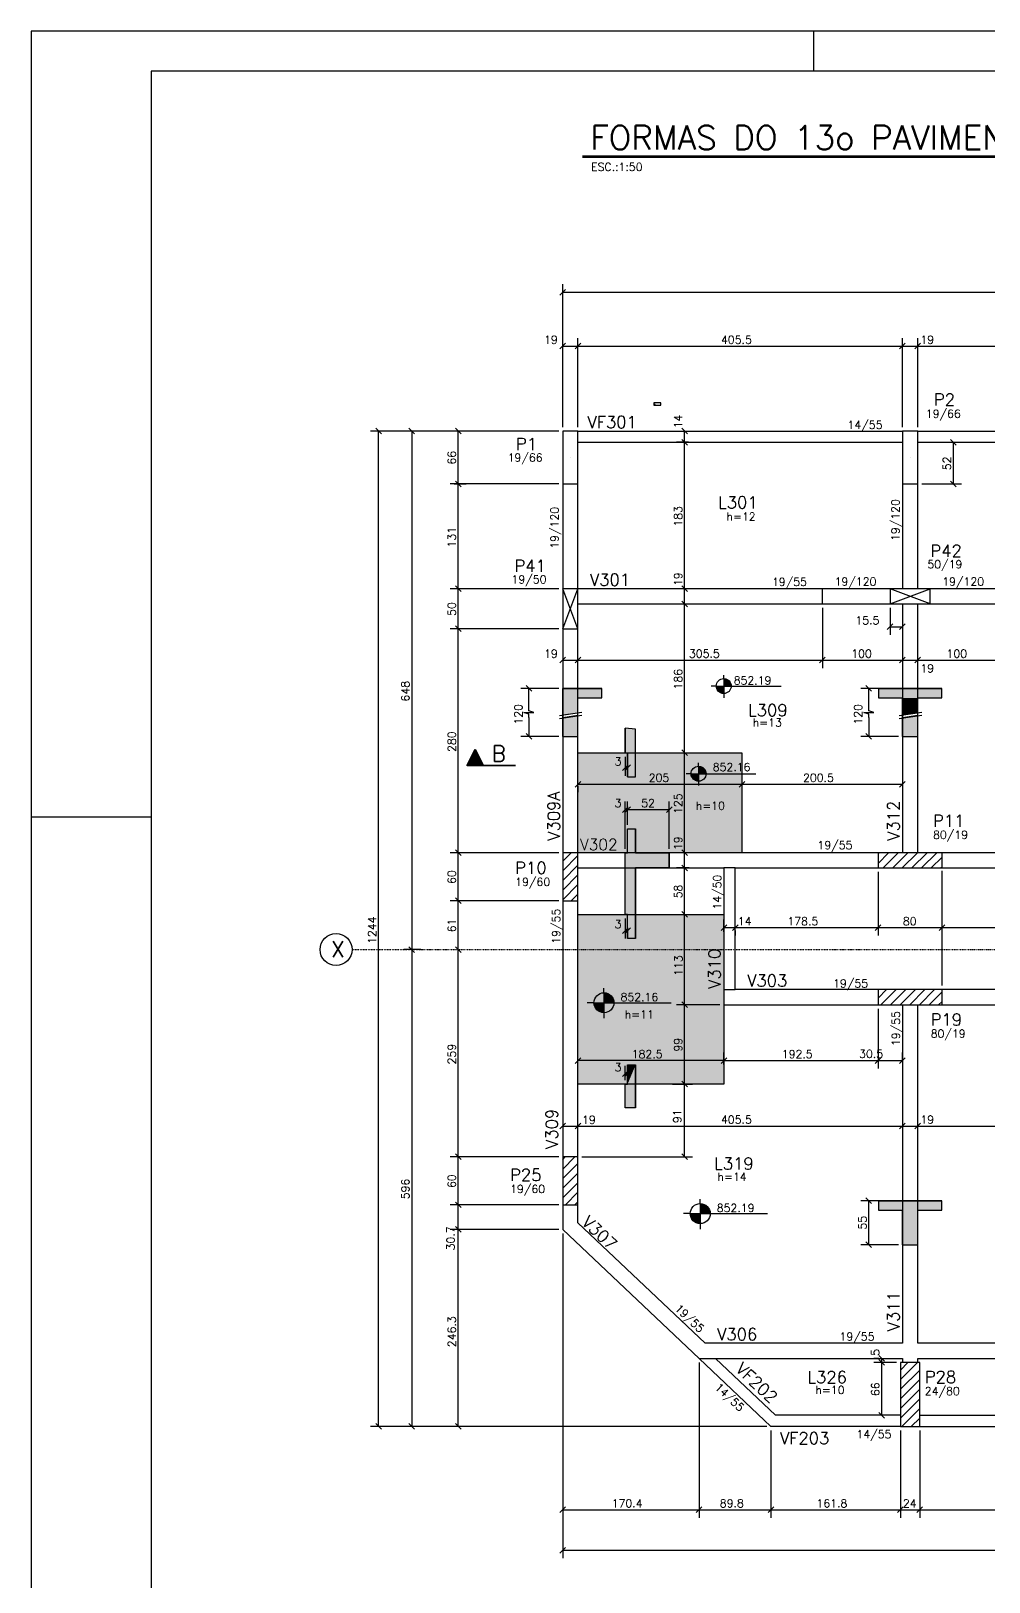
# Model space of a CAD drawing. Extents: x 515 to 6699, y 737 to 3707.
# Drawn here: x 515 to 1711, y 1769 to 3707 of the extents above; entities that cross this region are included whole.
import ezdxf

# ---------------------------------------------------------------- set-up
doc = ezdxf.new("R2010")
doc.units = 0
doc.header["$MEASUREMENT"] = 0
doc.linetypes.add('ESTILO_TQS_0004', pattern=[2, 0.5, -0.4, 0.1, -0.4, 0.1, -0.5])
for name, color, linetype in [('1', 1, 'CONTINUOUS'), ('2', 2, 'CONTINUOUS'), ('3', 3, 'CONTINUOUS'), ('4', 4, 'CONTINUOUS'), ('6', 6, 'CONTINUOUS'), ('7', 7, 'CONTINUOUS'), ('8', 8, 'CONTINUOUS'), ('9', 9, 'CONTINUOUS')]:
    doc.layers.add(name, color=color, linetype=linetype)
doc.styles.get("Standard").update_dxf_attribs({"font": 'ROMANS.SHX'})

msp = doc.modelspace()

# ---------------------------------------------------------------- linework, layer by layer
at = {"layer": '1', "linetype": 'Continuous'}
for p, q in [((1178.8825, 2960.038), (1197.8825, 3010.038)), ((1197.8825, 2960.038), (1178.8825, 3010.038)), ((1587.8825, 2991.038), (1637.8825, 3010.038)), ((1637.8825, 2991.038), (1587.8825, 3010.038)), ((1174.967925, 2851.730224), (1202.933176, 2855.83434)), ((1174.967925, 2848.006061), (1202.933176, 2852.110176)), ((1599.467925, 2851.730224), (1627.433176, 2855.83434)), ((1599.467925, 2848.006061), (1627.433176, 2852.110176)), ((1059.262597, 2788.936563), (1069.633394, 2809.678163)), ((1059.403645, 2789.023467), (1069.633394, 2809.483065)), ((1060.858094, 2792.127563), (1078.408693, 2792.127563)), ((1061.655842, 2793.723066), (1077.610945, 2793.723066)), ((1062.453645, 2795.318563), (1076.813196, 2795.318563)), ((1063.251393, 2796.914114), (1076.015448, 2796.914114)), ((1064.049142, 2798.509611), (1075.217699, 2798.509611)), ((1064.846896, 2800.105114), (1074.419939, 2800.105114)), ((1065.644645, 2801.700612), (1073.62219, 2801.700612)), ((1066.442393, 2803.296115), (1072.824441, 2803.296115)), ((1067.240142, 2804.891612), (1072.026693, 2804.891612)), ((1068.037896, 2806.487163), (1071.228944, 2806.487163)), ((1068.835645, 2808.082666), (1070.594596, 2808.082666)), ((1069.633394, 2809.678163), (1079.960739, 2789.023467)), ((1069.633394, 2809.483011), (1079.86319, 2789.023514)), ((1120.060348, 2788.936563), (1059.262597, 2788.936563)), ((1059.403645, 2789.023514), (1120.060348, 2789.023514)), ((1060.060345, 2790.532066), (1079.20649, 2790.532066)), ((664.621047, 2724.315282), (514.61858, 2724.315282))]:
    msp.add_line(p, q, dxfattribs=at)
for points in [[(514.61858, 736.941975), (6698.852905, 736.941975), (6698.852905, 3706.941975), (514.61858, 3706.941975), (514.61858, 736.941975)], [(1292.653678, 3239.240457), (1301.598354, 3239.240457), (1301.598354, 3242.104215), (1292.653678, 3242.104215), (1292.653678, 3239.240457)]]:
    msp.add_lwpolyline(points, dxfattribs=at)
at = {"layer": '2', "linetype": 'Continuous'}
for p, q in [((1175.346966, 3376.858025), (1182.418034, 3383.929093)), ((1175.346966, 3309.597604), (1182.418034, 3316.668672)), ((1194.346966, 3309.597604), (1201.418034, 3316.668672)), ((1194.346966, 3309.597604), (1201.418034, 3316.668672)), ((1599.846966, 3309.597604), (1606.918034, 3316.668672)), ((1599.846966, 3309.597604), (1606.918034, 3316.668672)), ((1618.846966, 3309.597604), (1625.918034, 3316.668672)), ((1618.846966, 3309.597604), (1625.918034, 3316.668672)), ((952.312395, 3203.502466), (945.241328, 3210.573534)), ((986.779232, 3210.573534), (993.8503, 3203.502466)), ((1051.842067, 3203.502466), (1044.770999, 3210.573534)), ((1334.634802, 3203.502466), (1327.563734, 3210.573534)), ((1334.634802, 3189.502466), (1327.563734, 3196.573534)), ((1334.634802, 3189.502466), (1327.563734, 3196.573534)), ((1334.634802, 3189.502466), (1327.563734, 3196.573534)), ((1670.521074, 3189.502466), (1663.450006, 3196.573534)), ((1188.3825, 3174.038), (1188.3825, 3174.038)), ((1612.8825, 3174.038), (1612.8825, 3174.038)), ((1051.842067, 3137.502466), (1044.770999, 3144.573534)), ((1051.842067, 3137.502466), (1044.770999, 3144.573534)), ((1051.842067, 3137.502466), (1044.770999, 3144.573534)), ((1670.521074, 3137.502466), (1663.450006, 3144.573534)), ((1670.521074, 3137.502466), (1663.450006, 3144.573534)), ((1051.842067, 3006.502466), (1044.770999, 3013.573534)), ((1051.842067, 3006.502466), (1044.770999, 3013.573534)), ((1334.634802, 3006.502466), (1327.563734, 3013.573534)), ((1334.634802, 3006.502466), (1327.563734, 3013.573534)), ((1334.634802, 2987.502466), (1327.563734, 2994.573534)), ((1334.634802, 2987.502466), (1327.563734, 2994.573534)), ((1334.634802, 2987.502466), (1327.563734, 2994.573534)), ((1584.346966, 2958.89854), (1591.418034, 2965.969608)), ((1599.846966, 2958.89854), (1606.918034, 2965.969608)), ((1051.842067, 2956.502466), (1044.770999, 2963.573534)), ((1051.842067, 2956.502466), (1044.770999, 2963.573534)), ((1175.346966, 2917.292242), (1182.418034, 2924.36331)), ((1194.346966, 2917.292242), (1201.418034, 2924.36331)), ((1194.346966, 2917.292242), (1201.418034, 2924.36331)), ((1499.846966, 2917.292242), (1506.918034, 2924.36331)), ((1499.846966, 2917.292242), (1506.918034, 2924.36331)), ((1599.846966, 2917.292242), (1606.918034, 2924.36331)), ((1599.846966, 2917.292242), (1606.918034, 2924.36331)), ((1618.846966, 2917.292242), (1625.918034, 2924.36331)), ((1618.846966, 2917.292242), (1625.918034, 2924.36331)), ((1140.240486, 2881.93779), (1133.169419, 2889.008857)), ((1564.740486, 2881.93779), (1557.669419, 2889.008857)), ((1140.240486, 2821.93779), (1133.169419, 2829.008857)), ((1564.740486, 2821.93779), (1557.669419, 2829.008857)), ((1334.634802, 2801.502466), (1327.563734, 2808.573534)), ((1334.634802, 2801.502466), (1327.563734, 2808.573534)), ((1253.509577, 2782.628406), (1260.580645, 2789.699474)), ((1256.509577, 2782.628406), (1263.580645, 2789.699474)), ((1194.346966, 2762.201029), (1201.418034, 2769.272096)), ((1399.346966, 2762.201029), (1406.418034, 2769.272096)), ((1399.346966, 2762.201029), (1406.418034, 2769.272096)), ((1599.846966, 2762.201029), (1606.918034, 2769.272096)), ((1253.509577, 2730.525856), (1260.580645, 2737.596924)), ((1256.509577, 2730.525856), (1263.580645, 2737.596924)), ((1256.509577, 2730.525856), (1263.580645, 2737.596924)), ((1308.509577, 2730.525856), (1315.580645, 2737.596924)), ((1051.842067, 2676.502466), (1044.770999, 2683.573534)), ((1051.842067, 2676.502466), (1044.770999, 2683.573534)), ((1051.842067, 2676.502466), (1044.770999, 2683.573534)), ((1334.634802, 2676.502466), (1327.563734, 2683.573534)), ((1334.634802, 2676.502466), (1327.563734, 2683.573534)), ((1334.634802, 2676.502466), (1327.563734, 2683.573534)), ((1334.634802, 2676.502466), (1327.563734, 2683.573534)), ((1334.634802, 2657.502466), (1327.563734, 2664.573534)), ((1334.634802, 2657.502466), (1327.563734, 2664.573534)), ((1334.634802, 2657.502466), (1327.563734, 2664.573534)), ((1612.8825, 2670.538), (1612.8825, 2670.538)), ((1188.3825, 2650.038), (1188.3825, 2650.038)), ((1051.842067, 2616.502466), (1044.770999, 2623.573534)), ((1051.842067, 2616.502466), (1044.770999, 2623.573534)), ((1334.634802, 2599.502466), (1327.563734, 2606.573534)), ((1334.634802, 2599.502466), (1327.563734, 2606.573534)), ((1253.509577, 2579.247118), (1260.580645, 2586.318186)), ((1256.509577, 2579.247118), (1263.580645, 2586.318186)), ((1376.846966, 2582.915112), (1383.918034, 2589.986179)), ((1376.846966, 2582.915112), (1383.918034, 2589.986179)), ((1390.846966, 2582.915112), (1397.918034, 2589.986179)), ((1390.846966, 2582.915112), (1397.918034, 2589.986179)), ((1569.346966, 2582.915112), (1576.418034, 2589.986179)), ((1569.346966, 2582.915112), (1576.418034, 2589.986179)), ((1649.346966, 2582.915112), (1656.418034, 2589.986179)), ((1649.346966, 2582.915112), (1656.418034, 2589.986179)), ((986.779232, 2562.573534), (993.8503, 2555.502466)), ((986.779232, 2562.573534), (993.8503, 2555.502466)), ((1051.842067, 2555.502466), (1044.770999, 2562.573534)), ((1051.842067, 2555.502466), (1044.770999, 2562.573534)), ((1334.634802, 2486.502466), (1327.563734, 2493.573534)), ((1334.634802, 2486.502466), (1327.563734, 2493.573534)), ((1612.8825, 2499.538), (1612.8825, 2499.538)), ((1201.418034, 2423.898123), (1194.346966, 2416.827055)), ((1376.846966, 2416.827055), (1383.918034, 2423.898123)), ((1383.918034, 2423.898123), (1376.846966, 2416.827055)), ((1569.346966, 2416.827055), (1576.418034, 2423.898123)), ((1569.346966, 2416.827055), (1576.418034, 2423.898123)), ((1599.846966, 2416.827055), (1606.918034, 2423.898123)), ((1253.509577, 2400.413685), (1260.580645, 2407.484753)), ((1256.509577, 2400.413685), (1263.580645, 2407.484753)), ((1334.634802, 2387.502466), (1327.563734, 2394.573534)), ((1334.634802, 2387.502466), (1327.563734, 2394.573534)), ((1175.346966, 2334.95905), (1182.418034, 2342.030118)), ((1194.346966, 2334.95905), (1201.418034, 2342.030118)), ((1194.346966, 2334.95905), (1201.418034, 2342.030118)), ((1599.846966, 2334.95905), (1606.918034, 2342.030118)), ((1599.846966, 2334.95905), (1606.918034, 2342.030118)), ((1618.846966, 2334.95905), (1625.918034, 2342.030118)), ((1618.846966, 2334.95905), (1625.918034, 2342.030118)), ((1618.846966, 2334.95905), (1625.918034, 2342.030118)), ((1051.842067, 2296.502466), (1044.770999, 2303.573534)), ((1051.842067, 2296.502466), (1044.770999, 2303.573534)), ((1334.634802, 2296.502466), (1327.563734, 2303.573534)), ((1188.3825, 2270.038), (1188.3825, 2270.038)), ((1564.740486, 2241.655791), (1557.669419, 2248.726858)), ((1051.842067, 2236.502466), (1044.770999, 2243.573534)), ((1051.842067, 2236.502466), (1044.770999, 2243.573534)), ((1051.842067, 2205.793615), (1044.770999, 2212.864682)), ((1051.842067, 2205.793615), (1044.770999, 2212.864682)), ((1564.740486, 2186.655791), (1557.669419, 2193.726858)), ((1580.98592, 2044.502466), (1573.914852, 2051.573534)), ((1580.98592, 2039.502466), (1573.914852, 2046.573534)), ((1580.98592, 2039.502466), (1573.914852, 2046.573534)), ((1612.8825, 2003.038), (1612.8825, 2003.038)), ((1580.98592, 1973.502466), (1573.914852, 1980.573534)), ((952.312395, 1959.502466), (945.241328, 1966.573534)), ((986.779232, 1966.573534), (993.8503, 1959.502466)), ((1051.842067, 1959.502466), (1044.770999, 1966.573534)), ((1175.346966, 1855.451085), (1182.418034, 1862.522152)), ((1345.74326, 1855.451085), (1352.814328, 1862.522152)), ((1345.74326, 1855.451085), (1352.814328, 1862.522152)), ((1435.544159, 1855.451085), (1442.615226, 1862.522152)), ((1435.544159, 1855.451085), (1442.615226, 1862.522152)), ((1597.346966, 1855.451085), (1604.418034, 1862.522152)), ((1597.346966, 1855.451085), (1604.418034, 1862.522152)), ((1621.346966, 1855.451085), (1628.418034, 1862.522152)), ((1621.346966, 1855.451085), (1628.418034, 1862.522152)), ((1175.346966, 1804.887697), (1182.418034, 1811.958765))]:
    msp.add_line(p, q, dxfattribs=at)
at = {"layer": '3', "linetype": 'Continuous'}
for p, q in [((1492.145506, 3706.941975), (1492.145506, 3656.942475)), ((1197.8825, 3207.038), (1603.3825, 3207.038)), ((1622.3825, 3207.038), (2040.3825, 3207.038)), ((1197.8825, 3193.038), (1603.3825, 3193.038)), ((1622.3825, 3193.038), (2040.3825, 3193.038)), ((1503.3825, 2991.038), (1503.3825, 3010.038)), ((1370.688365, 2888.35383), (1364.368337, 2888.35383)), ((1370.688365, 2888.35383), (1389.438365, 2888.35383)), ((1380.06333, 2888.35383), (1451.700979, 2888.35383)), ((1380.063365, 2897.72883), (1380.063365, 2901.857388)), ((1380.063365, 2897.72883), (1380.063365, 2878.97883)), ((1380.063365, 2897.273319), (1382.950209, 2897.273319)), ((1380.063365, 2896.678683), (1384.374713, 2896.678683)), ((1380.063365, 2896.084046), (1385.367559, 2896.084046)), ((1380.063365, 2895.4894), (1386.144005, 2895.4894)), ((1380.063365, 2894.894808), (1386.77951, 2894.894808)), ((1380.063365, 2894.300171), (1387.311266, 2894.300171)), ((1380.063365, 2893.705525), (1387.760769, 2893.705525)), ((1380.063365, 2893.110889), (1388.141786, 2893.110889)), ((1380.063365, 2892.516252), (1388.463651, 2892.516252)), ((1380.063365, 2891.921615), (1388.732945, 2891.921615)), ((1380.063365, 2891.326978), (1388.954423, 2891.326978)), ((1380.063365, 2890.732377), (1389.131628, 2890.732377)), ((1380.063365, 2890.13774), (1389.267062, 2890.13774)), ((1380.063365, 2889.543104), (1389.36262, 2889.543104)), ((1380.063365, 2888.948467), (1389.438365, 2888.948467)), ((1380.06333, 2887.759229), (1370.68833, 2887.759229)), ((1380.06333, 2887.164592), (1370.764075, 2887.164592)), ((1380.06333, 2886.569955), (1370.859598, 2886.569955)), ((1380.06333, 2885.975319), (1370.995067, 2885.975319)), ((1380.06333, 2885.380718), (1371.172272, 2885.380718)), ((1380.06333, 2884.786045), (1371.393751, 2884.786045)), ((1380.06333, 2884.191444), (1371.663044, 2884.191444)), ((1380.06333, 2883.596807), (1371.98491, 2883.596807)), ((1380.06333, 2883.00217), (1372.365926, 2883.00217)), ((1380.06333, 2882.407534), (1372.815465, 2882.407534)), ((1380.06333, 2881.812933), (1373.347186, 2881.812933)), ((1380.06333, 2881.218251), (1373.98269, 2881.218251)), ((1380.06333, 2880.62365), (1374.759136, 2880.62365)), ((1380.06333, 2880.029013), (1375.751983, 2880.029013)), ((1380.06333, 2879.434376), (1377.176522, 2879.434376)), ((1380.063365, 2878.97883), (1380.063365, 2873.827431)), ((1348.637932, 2788.13593), (1348.637932, 2792.264488)), ((1339.262932, 2778.76093), (1332.942903, 2778.76093)), ((1348.637896, 2778.166329), (1339.262896, 2778.166329)), ((1339.262932, 2778.76093), (1358.012932, 2778.76093)), ((1348.637896, 2777.571692), (1339.338641, 2777.571692)), ((1348.637896, 2776.977055), (1339.434164, 2776.977055)), ((1348.637896, 2776.382419), (1339.569633, 2776.382419)), ((1348.637896, 2775.787817), (1339.746838, 2775.787817)), ((1348.637896, 2775.193145), (1339.968317, 2775.193145)), ((1348.637896, 2774.598544), (1340.237611, 2774.598544)), ((1348.637896, 2774.003907), (1340.559476, 2774.003907)), ((1348.637896, 2773.40927), (1340.940492, 2773.40927)), ((1348.637896, 2772.814634), (1341.390031, 2772.814634)), ((1348.637896, 2772.220032), (1341.921752, 2772.220032)), ((1348.637896, 2778.76093), (1420.275545, 2778.76093)), ((1348.637932, 2788.13593), (1348.637932, 2769.38593)), ((1348.637932, 2787.680419), (1351.524775, 2787.680419)), ((1348.637932, 2787.085783), (1352.949279, 2787.085783)), ((1348.637932, 2786.491146), (1353.942125, 2786.491146)), ((1348.637932, 2785.8965), (1354.718571, 2785.8965)), ((1348.637932, 2785.301908), (1355.354076, 2785.301908)), ((1348.637932, 2784.707271), (1355.885832, 2784.707271)), ((1348.637932, 2784.112625), (1356.335335, 2784.112625)), ((1348.637932, 2783.517989), (1356.716352, 2783.517989)), ((1348.637932, 2782.923352), (1357.038217, 2782.923352)), ((1348.637932, 2782.328715), (1357.307511, 2782.328715)), ((1348.637932, 2781.734078), (1357.528989, 2781.734078)), ((1348.637932, 2781.139477), (1357.706194, 2781.139477)), ((1348.637932, 2780.54484), (1357.841628, 2780.54484)), ((1348.637932, 2779.950204), (1357.937186, 2779.950204)), ((1348.637932, 2779.355567), (1358.012932, 2779.355567)), ((1348.637896, 2771.625351), (1342.557256, 2771.625351)), ((1348.637896, 2771.03075), (1343.333702, 2771.03075)), ((1348.637896, 2770.436113), (1344.326549, 2770.436113)), ((1348.637896, 2769.841476), (1345.751088, 2769.841476)), ((1348.637932, 2769.38593), (1348.637932, 2764.234531)), ((1178.8825, 2669.463595), (1189.456905, 2680.038)), ((1178.8825, 2657.442779), (1197.8825, 2676.442779)), ((1572.8825, 2666.77669), (1586.14381, 2680.038)), ((1572.8825, 2678.797506), (1574.122994, 2680.038)), ((1579.164625, 2661.038), (1598.164625, 2680.038)), ((1591.18544, 2661.038), (1610.18544, 2680.038)), ((1603.206255, 2661.038), (1622.206255, 2680.038)), ((1615.227071, 2661.038), (1634.227071, 2680.038)), ((1627.247886, 2661.038), (1646.247886, 2680.038)), ((1178.8825, 2645.421964), (1197.8825, 2664.421964)), ((1639.268701, 2661.038), (1652.8825, 2674.651799)), ((1651.289516, 2661.038), (1652.8825, 2662.630984)), ((1178.8825, 2633.401149), (1197.8825, 2652.401149)), ((1178.8825, 2621.380334), (1197.8825, 2640.380334)), ((1189.560982, 2620.038), (1197.8825, 2628.359518)), ((1230.478091, 2505.094006), (1230.478091, 2510.59875)), ((1230.478091, 2505.094006), (1230.478091, 2480.094006)), ((1230.478091, 2504.486659), (1234.327216, 2504.486659)), ((1230.478091, 2503.69381), (1236.226554, 2503.69381)), ((1230.478091, 2502.900961), (1237.550349, 2502.900961)), ((1230.478091, 2502.1081), (1238.58561, 2502.1081)), ((1230.478091, 2501.31531), (1239.43295, 2501.31531)), ((1230.478091, 2500.522461), (1240.141959, 2500.522461)), ((1572.8825, 2498.485277), (1583.435223, 2509.038)), ((1576.456039, 2490.038), (1595.456039, 2509.038)), ((1588.476854, 2490.038), (1607.476854, 2509.038)), ((1600.497669, 2490.038), (1619.497669, 2509.038)), ((1612.518485, 2490.038), (1631.518485, 2509.038)), ((1624.5393, 2490.038), (1643.5393, 2509.038)), ((1636.560115, 2490.038), (1652.8825, 2506.360385)), ((1217.978091, 2492.594006), (1209.551387, 2492.594006)), ((1230.478043, 2491.801205), (1217.978043, 2491.801205)), ((1217.978091, 2492.594006), (1242.978091, 2492.594006)), ((1230.478043, 2491.008356), (1218.079038, 2491.008356)), ((1230.478043, 2490.215507), (1218.206401, 2490.215507)), ((1230.478043, 2489.422658), (1218.387027, 2489.422658)), ((1230.478043, 2488.629856), (1218.623299, 2488.629856)), ((1230.478043, 2487.836959), (1218.918605, 2487.836959)), ((1230.478043, 2487.044158), (1219.277663, 2487.044158)), ((1230.478043, 2486.251309), (1219.706817, 2486.251309)), ((1230.478043, 2485.45846), (1220.214839, 2485.45846)), ((1230.478043, 2484.665611), (1220.814223, 2484.665611)), ((1230.478043, 2483.87281), (1221.523185, 2483.87281)), ((1230.478043, 2483.079901), (1222.370524, 2483.079901)), ((1230.478043, 2482.287099), (1223.405785, 2482.287099)), ((1230.478043, 2481.49425), (1224.729581, 2481.49425)), ((1230.478091, 2499.7296), (1240.741296, 2499.7296)), ((1230.478091, 2498.936751), (1241.249318, 2498.936751)), ((1230.478091, 2498.143902), (1241.678471, 2498.143902)), ((1230.478091, 2497.351053), (1242.03753, 2497.351053)), ((1230.478091, 2496.558204), (1242.332835, 2496.558204)), ((1230.478091, 2495.765402), (1242.569108, 2495.765402)), ((1230.478091, 2494.972553), (1242.749686, 2494.972553)), ((1230.478091, 2494.179704), (1242.877097, 2494.179704)), ((1230.478091, 2493.386855), (1242.978091, 2493.386855)), ((1242.978091, 2492.594006), (1314.40084, 2492.594006)), ((1648.58093, 2490.038), (1652.8825, 2494.33957)), ((1230.478043, 2480.701401), (1226.628966, 2480.701401)), ((1230.478091, 2480.094006), (1230.478091, 2473.225474)), ((1178.8825, 2284.797506), (1194.122994, 2300.038)), ((1178.8825, 2296.818321), (1182.102179, 2300.038)), ((1178.8825, 2272.77669), (1197.8825, 2291.77669)), ((1178.8825, 2260.755875), (1197.8825, 2279.755875)), ((1178.8825, 2248.73506), (1197.8825, 2267.73506)), ((1182.206255, 2240.038), (1197.8825, 2255.714245)), ((1194.227071, 2240.038), (1197.8825, 2243.693429)), ((1338.209793, 2229.05583), (1329.783089, 2229.05583)), ((1338.209793, 2229.05583), (1363.209793, 2229.05583)), ((1350.709793, 2241.55583), (1350.709793, 2247.060575)), ((1350.709793, 2241.55583), (1350.709793, 2216.55583)), ((1350.709793, 2240.948483), (1354.558918, 2240.948483)), ((1350.709793, 2240.155634), (1356.458256, 2240.155634)), ((1350.709793, 2239.362785), (1357.782051, 2239.362785)), ((1350.709793, 2238.569924), (1358.817313, 2238.569924)), ((1350.709793, 2237.777134), (1359.664652, 2237.777134)), ((1350.709793, 2236.984285), (1360.373661, 2236.984285)), ((1350.709793, 2236.191424), (1360.972998, 2236.191424)), ((1350.709793, 2235.398575), (1361.48102, 2235.398575)), ((1350.709793, 2234.605726), (1361.910174, 2234.605726)), ((1350.709793, 2233.812877), (1362.269232, 2233.812877)), ((1350.709793, 2233.020028), (1362.564537, 2233.020028)), ((1350.709793, 2232.227227), (1362.80081, 2232.227227)), ((1350.709793, 2231.434378), (1362.981388, 2231.434378)), ((1350.709793, 2230.641529), (1363.108799, 2230.641529)), ((1350.709793, 2229.84868), (1363.209793, 2229.84868)), ((1363.209793, 2229.05583), (1434.632542, 2229.05583)), ((1350.709746, 2228.263029), (1338.209746, 2228.263029)), ((1350.709746, 2227.47018), (1338.31074, 2227.47018)), ((1350.709746, 2226.677331), (1338.438103, 2226.677331)), ((1350.709746, 2225.884482), (1338.618729, 2225.884482)), ((1350.709746, 2225.091681), (1338.855002, 2225.091681)), ((1350.709746, 2224.298784), (1339.150307, 2224.298784)), ((1350.709746, 2223.505982), (1339.509365, 2223.505982)), ((1350.709746, 2222.713133), (1339.938519, 2222.713133)), ((1350.709746, 2221.920284), (1340.446541, 2221.920284)), ((1350.709746, 2221.127435), (1341.045925, 2221.127435)), ((1350.709746, 2220.334634), (1341.754887, 2220.334634)), ((1350.709746, 2219.541725), (1342.602227, 2219.541725)), ((1350.709746, 2218.748924), (1343.637488, 2218.748924)), ((1350.709746, 2217.956075), (1344.961283, 2217.956075)), ((1350.709746, 2217.163226), (1346.860668, 2217.163226)), ((1350.709793, 2216.55583), (1350.709793, 2209.687298)), ((1349.278794, 2048.038), (1439.079693, 1963.038)), ((1369.644596, 2048.038), (1444.654758, 1977.038)), ((1600.8825, 2021.611035), (1622.309465, 2043.038)), ((1600.8825, 2033.63185), (1610.28865, 2043.038)), ((1600.8825, 2009.59022), (1624.8825, 2033.59022)), ((1600.8825, 1997.569404), (1624.8825, 2021.569404)), ((1600.8825, 1985.548589), (1624.8825, 2009.548589)), ((1600.8825, 1973.527774), (1624.8825, 1997.527774)), ((1600.8825, 1977.038), (1444.654758, 1977.038)), ((1602.413542, 1963.038), (1624.8825, 1985.506958)), ((1624.8825, 1977.038), (2037.8825, 1977.038)), ((1600.8825, 1963.038), (1439.079693, 1963.038)), ((1614.434357, 1963.038), (1624.8825, 1973.486143)), ((1624.8825, 1963.038), (2037.8825, 1963.038))]:
    msp.add_line(p, q, dxfattribs=at)
for points in [[(1178.8825, 3141.038), (1178.8825, 3000.538)], [(1197.8825, 3010.038), (1197.8825, 3141.038)], [(1603.3825, 3141.038), (1603.3825, 3010.038)], [(1622.3825, 3010.038), (1622.3825, 3141.038)], [(1603.3825, 3010.038), (1197.8825, 3010.038)], [(2040.3825, 3010.038), (1622.3825, 3010.038)], [(1178.8825, 3000.538), (1178.8825, 2680.038)], [(1197.8825, 2991.038), (1603.3825, 2991.038)], [(1197.8825, 2680.038), (1197.8825, 2991.038)], [(1603.3825, 2991.038), (1603.3825, 2680.038)], [(1622.3825, 2991.038), (2040.3825, 2991.038)], [(1622.3825, 2680.038), (1622.3825, 2991.038)], [(1387.3825, 2680.038), (1197.8825, 2680.038)], [(1572.8825, 2680.038), (1387.3825, 2680.038)], [(2040.3825, 2680.038), (1652.8825, 2680.038)], [(1197.8825, 2661.038), (1380.3825, 2661.038)], [(1380.3825, 2661.038), (1380.3825, 2490.038)], [(1394.3825, 2661.038), (1380.3825, 2661.038)], [(1394.3825, 2661.038), (1572.8825, 2661.038)], [(1394.3825, 2509.038), (1394.3825, 2661.038)], [(1652.8825, 2661.038), (2040.3825, 2661.038)], [(1178.8825, 2620.038), (1178.8825, 2300.038)], [(1197.8825, 2300.038), (1197.8825, 2620.038)], [(1380.3825, 2509.038), (1394.3825, 2509.038)], [(1572.8825, 2509.038), (1394.3825, 2509.038)], [(2040.3825, 2509.038), (1652.8825, 2509.038)], [(1380.3825, 2490.038), (1572.8825, 2490.038)], [(1603.3825, 2490.038), (1603.3825, 2067.038)], [(1622.3825, 2067.038), (1622.3825, 2490.038)], [(1652.8825, 2490.038), (2040.3825, 2490.038)], [(1178.8825, 2240.038), (1178.8825, 2209.329149)], [(1197.8825, 2217.506423), (1197.8825, 2240.038)], [(1356.845108, 2067.038), (1197.8825, 2217.506423)], [(1178.8825, 2209.329149), (1349.278794, 2048.038)], [(1603.3825, 2067.038), (1356.845108, 2067.038)], [(2040.3825, 2067.038), (1622.3825, 2067.038)], [(1349.278794, 2048.038), (1603.3825, 2048.038)], [(1603.3825, 2048.038), (1603.3825, 2043.038)], [(1622.3825, 2048.038), (2040.3825, 2048.038)], [(1622.3825, 2043.038), (1622.3825, 2048.038)]]:
    msp.add_lwpolyline(points, dxfattribs=at)
at = {"layer": '3', "linetype": 'ESTILO_TQS_0004'}
for points in [[(1197.8825, 2805.038), (1402.8825, 2805.038), (1402.8825, 2680.038), (1197.8825, 2680.038), (1197.8825, 2805.038)], [(1197.8825, 2603.038), (1380.3825, 2603.038), (1380.3825, 2391.038), (1197.8825, 2391.038), (1197.8825, 2603.038)]]:
    msp.add_lwpolyline(points, dxfattribs=at)
at = {"layer": '3', "linetype": 'Continuous'}
for centre, radius in [((1380.063365, 2888.35383), 9.375), ((1348.637932, 2778.76093), 9.375), ((895.68257, 2559.038), 20), ((1230.478091, 2492.594006), 12.5), ((1350.709793, 2229.05583), 12.5)]:
    msp.add_circle(centre, radius, dxfattribs=at)
at = {"layer": '6', "linetype": 'Continuous'}
for p, q in [((1203.758924, 3551.169598), (1918.238167, 3551.169598)), ((1203.758924, 3549.371558), (1918.238167, 3549.371558)), ((1178.8825, 2885.473324), (1178.8825, 2885.473324)), ((1178.8825, 2885.473324), (1197.8825, 2885.473324)), ((1178.8825, 2873.473324), (1178.8825, 2885.473324)), ((1178.8825, 2825.473324), (1178.8825, 2873.473324)), ((1178.8825, 2873.473324), (1178.8825, 2873.473324)), ((1197.8825, 2885.473324), (1227.8825, 2885.473324)), ((1197.8825, 2825.473324), (1197.8825, 2873.473324)), ((1197.8825, 2873.473324), (1227.8825, 2873.473324)), ((1573.3825, 2885.473324), (1603.3825, 2885.473324)), ((1573.3825, 2873.473324), (1603.3825, 2873.473324)), ((1603.3825, 2885.473324), (1622.3825, 2885.473324)), ((1603.3825, 2825.473324), (1603.3825, 2873.473324)), ((1622.3825, 2885.473324), (1652.3825, 2885.473324)), ((1622.3825, 2825.473324), (1622.3825, 2873.473324)), ((1622.3825, 2873.473324), (1652.3825, 2873.473324)), ((1257.045111, 2805.038), (1257.045111, 2835.931727)), ((1270.045111, 2775.038), (1270.045111, 2834.629581)), ((1178.8825, 2825.473324), (1197.8825, 2825.473324)), ((1603.3825, 2825.473324), (1622.3825, 2825.473324)), ((1257.045111, 2805.038), (1260.045111, 2805.038)), ((1260.045111, 2775.038), (1260.045111, 2805.038)), ((1260.045111, 2680.038), (1260.045111, 2710.038)), ((1270.045111, 2680.038), (1270.045111, 2710.038)), ((1257.045111, 2661.038), (1257.045111, 2680.038)), ((1257.045111, 2680.038), (1260.045111, 2680.038)), ((1270.045111, 2680.038), (1312.045111, 2680.038)), ((1312.045111, 2661.038), (1312.045111, 2680.038)), ((1257.045111, 2603.038), (1257.045111, 2661.038)), ((1270.045111, 2573.038), (1270.045111, 2661.038)), ((1270.045111, 2661.038), (1312.045111, 2661.038)), ((1257.045111, 2603.038), (1260.045111, 2603.038)), ((1260.045111, 2573.038), (1260.045111, 2603.038)), ((1260.045111, 2391.038), (1260.045111, 2415.045519)), ((1270.045111, 2361.446419), (1270.045111, 2415.045519)), ((1257.045111, 2361.446419), (1257.045111, 2391.038)), ((1257.045111, 2391.038), (1260.045111, 2391.038)), ((1573.3825, 2245.191324), (1603.3825, 2245.191324)), ((1573.3825, 2233.191324), (1603.3825, 2233.191324)), ((1603.3825, 2245.191324), (1622.3825, 2245.191324)), ((1603.3825, 2190.191324), (1603.3825, 2233.191324)), ((1622.3825, 2245.191324), (1652.3825, 2245.191324)), ((1622.3825, 2190.191324), (1622.3825, 2233.191324)), ((1622.3825, 2233.191324), (1652.3825, 2233.191324)), ((1603.3825, 2190.191324), (1622.3825, 2190.191324))]:
    msp.add_line(p, q, dxfattribs=at)
msp.add_lwpolyline([(664.621047, 786.94355), (6648.857311, 786.94355), (6648.857311, 3656.942475), (664.621047, 3656.942475), (664.621047, 786.94355)], dxfattribs=at)
at = {"layer": '7', "linetype": 'Continuous'}
for points in [[(1178.8825, 3141.038), (1197.8825, 3141.038), (1197.8825, 3207.038), (1178.8825, 3207.038), (1178.8825, 3141.038)], [(1603.3825, 3141.038), (1622.3825, 3141.038), (1622.3825, 3207.038), (1603.3825, 3207.038), (1603.3825, 3141.038)], [(1178.8825, 2960.038), (1197.8825, 2960.038), (1197.8825, 3010.038), (1178.8825, 3010.038), (1178.8825, 2960.038)], [(1587.8825, 2991.038), (1637.8825, 2991.038), (1637.8825, 3010.038), (1587.8825, 3010.038), (1587.8825, 2991.038)], [(1178.8825, 2620.038), (1197.8825, 2620.038), (1197.8825, 2680.038), (1178.8825, 2680.038), (1178.8825, 2620.038)], [(1572.8825, 2661.038), (1652.8825, 2661.038), (1652.8825, 2680.038), (1572.8825, 2680.038), (1572.8825, 2661.038)], [(1572.8825, 2490.038), (1652.8825, 2490.038), (1652.8825, 2509.038), (1572.8825, 2509.038), (1572.8825, 2490.038)], [(1178.8825, 2240.038), (1197.8825, 2240.038), (1197.8825, 2300.038), (1178.8825, 2300.038), (1178.8825, 2240.038)], [(1600.8825, 1963.038), (1624.8825, 1963.038), (1624.8825, 2043.038), (1600.8825, 2043.038), (1600.8825, 1963.038)]]:
    msp.add_lwpolyline(points, dxfattribs=at)
at = {"layer": '8', "linetype": 'Continuous'}
for points in [[(1178.8825, 2885.473324), (1178.8825, 2873.473324), (1178.8825, 2852.304718), (1197.8825, 2855.093114), (1197.8825, 2873.473324), (1227.8825, 2873.473324), (1227.8825, 2885.473324), (1178.8825, 2885.473324)], [(1573.3825, 2885.473324), (1573.3825, 2873.473324), (1603.3825, 2873.473324), (1603.3825, 2852.304718), (1622.3825, 2855.093114), (1622.3825, 2873.473324), (1652.3825, 2873.473324), (1652.3825, 2885.473324), (1573.3825, 2885.473324)], [(1178.8825, 2825.473324), (1197.8825, 2825.473324), (1197.8825, 2851.36895), (1178.8825, 2848.580555), (1178.8825, 2825.473324)], [(1603.3825, 2825.473324), (1622.3825, 2825.473324), (1622.3825, 2851.36895), (1603.3825, 2848.580555), (1603.3825, 2825.473324)], [(1257.045111, 2835.931727), (1257.045111, 2805.038), (1260.045111, 2805.038), (1260.045111, 2775.038), (1270.045111, 2775.038), (1270.045111, 2834.629581), (1257.045111, 2835.931727)], [(1270.045111, 2710.038), (1270.045111, 2680.038), (1312.045111, 2680.038), (1312.045111, 2661.038), (1270.045111, 2661.038), (1270.045111, 2573.038), (1260.045111, 2573.038), (1260.045111, 2603.038), (1257.045111, 2603.038), (1257.045111, 2680.038), (1260.045111, 2680.038), (1260.045111, 2710.038), (1270.045111, 2710.038)], [(1270.045111, 2415.045519), (1270.045111, 2361.446419), (1257.045111, 2361.446419), (1257.045111, 2391.038), (1260.045111, 2391.038), (1260.045111, 2413.949219), (1260.045111, 2415.045519), (1270.045111, 2415.045519)], [(1573.3825, 2245.191324), (1573.3825, 2233.191324), (1603.3825, 2233.191324), (1603.3825, 2190.191324), (1622.3825, 2190.191324), (1622.3825, 2233.191324), (1652.3825, 2233.191324), (1652.3825, 2245.191324), (1573.3825, 2245.191324)]]:
    msp.add_lwpolyline(points, dxfattribs=at)
for points in [[(1178.8825, 2885.473324), (1178.8825, 2852.304718), (1178.8825, 2873.473324)], [(1178.8825, 2852.304718), (1197.8825, 2855.093114), (1178.8825, 2885.473324)], [(1197.8825, 2855.093114), (1197.8825, 2873.473324), (1178.8825, 2885.473324)], [(1197.8825, 2873.473324), (1227.8825, 2873.473324), (1178.8825, 2885.473324)], [(1227.8825, 2873.473324), (1227.8825, 2885.473324), (1178.8825, 2885.473324)], [(1178.8825, 2885.473324), (1178.8825, 2885.473324), (1227.8825, 2885.473324)], [(1573.3825, 2885.473324), (1573.3825, 2873.473324), (1603.3825, 2873.473324)], [(1573.3825, 2885.473324), (1603.3825, 2873.473324), (1652.3825, 2885.473324)], [(1603.3825, 2873.473324), (1622.3825, 2873.473324), (1652.3825, 2885.473324)], [(1603.3825, 2852.304718), (1622.3825, 2855.093114), (1603.3825, 2873.473324)], [(1622.3825, 2855.093114), (1622.3825, 2873.473324), (1603.3825, 2873.473324)], [(1622.3825, 2873.473324), (1652.3825, 2873.473324), (1652.3825, 2885.473324)], [(1197.8825, 2825.473324), (1197.8825, 2851.36895), (1178.8825, 2825.473324)], [(1197.8825, 2851.36895), (1178.8825, 2848.580555), (1178.8825, 2825.473324)], [(1622.3825, 2825.473324), (1622.3825, 2851.36895), (1603.3825, 2825.473324)], [(1622.3825, 2851.36895), (1603.3825, 2848.580555), (1603.3825, 2825.473324)], [(1178.8825, 2825.473324), (1178.8825, 2825.473324), (1178.8825, 2848.580555)], [(1260.045111, 2805.038), (1270.045111, 2834.629581), (1257.045111, 2835.931727)], [(1260.045111, 2805.038), (1257.045111, 2835.931727), (1257.045111, 2805.038)], [(1260.045111, 2805.038), (1270.045111, 2775.038), (1270.045111, 2834.629581)], [(1603.3825, 2825.473324), (1603.3825, 2825.473324), (1603.3825, 2848.580555)], [(1260.045111, 2805.038), (1260.045111, 2775.038), (1270.045111, 2775.038)], [(1270.045111, 2573.038), (1260.045111, 2573.038), (1270.045111, 2710.038)], [(1260.045111, 2573.038), (1260.045111, 2603.038), (1270.045111, 2710.038)], [(1270.045111, 2710.038), (1260.045111, 2603.038), (1260.045111, 2680.038)], [(1260.045111, 2680.038), (1260.045111, 2710.038), (1270.045111, 2710.038)], [(1270.045111, 2680.038), (1270.045111, 2710.038), (1270.045111, 2573.038)], [(1260.045111, 2603.038), (1257.045111, 2603.038), (1260.045111, 2680.038)], [(1260.045111, 2680.038), (1257.045111, 2603.038), (1257.045111, 2680.038)], [(1312.045111, 2680.038), (1270.045111, 2661.038), (1270.045111, 2680.038)], [(1270.045111, 2680.038), (1270.045111, 2573.038), (1270.045111, 2661.038)], [(1312.045111, 2680.038), (1312.045111, 2661.038), (1270.045111, 2661.038)], [(1260.045111, 2413.949219), (1270.045111, 2415.045519), (1260.045111, 2391.038)], [(1270.045111, 2415.045519), (1270.045111, 2361.446419), (1260.045111, 2391.038)], [(1260.045111, 2413.949219), (1260.045111, 2415.045519), (1270.045111, 2415.045519)], [(1270.045111, 2361.446419), (1257.045111, 2361.446419), (1260.045111, 2391.038)], [(1257.045111, 2361.446419), (1257.045111, 2391.038), (1260.045111, 2391.038)], [(1573.3825, 2245.191324), (1573.3825, 2233.191324), (1603.3825, 2233.191324)], [(1573.3825, 2245.191324), (1603.3825, 2233.191324), (1652.3825, 2245.191324)], [(1603.3825, 2233.191324), (1622.3825, 2233.191324), (1652.3825, 2245.191324)], [(1603.3825, 2190.191324), (1622.3825, 2190.191324), (1603.3825, 2233.191324)], [(1622.3825, 2190.191324), (1622.3825, 2233.191324), (1603.3825, 2233.191324)], [(1622.3825, 2233.191324), (1652.3825, 2233.191324), (1652.3825, 2245.191324)]]:
    msp.add_solid(points, dxfattribs=at)
at = {"layer": '9', "linetype": 'Continuous'}
for p, q in [((1178.8825, 3318.133138), (1178.8825, 3390.393559)), ((1178.8825, 3380.393559), (3142.3825, 3380.393559)), ((1178.8825, 3212.038), (1178.8825, 3323.133138)), ((1197.8825, 3212.038), (1197.8825, 3323.133138)), ((1603.3825, 3212.038), (1603.3825, 3323.133138)), ((1622.3825, 3212.038), (1622.3825, 3323.133138)), ((1178.8825, 3313.133138), (1197.8825, 3313.133138)), ((1197.8825, 3313.133138), (1603.3825, 3313.133138)), ((1603.3825, 3313.133138), (1622.3825, 3313.133138)), ((1622.3825, 3313.133138), (2040.3825, 3313.133138)), ((985.314766, 3207.038), (938.776862, 3207.038)), ((948.776862, 1963.038), (948.776862, 3207.038)), ((1168.8825, 3207.038), (980.314766, 3207.038)), ((990.314766, 3207.038), (990.314766, 2559.038)), ((1173.8825, 3207.038), (1038.306533, 3207.038)), ((1048.306533, 3141.038), (1048.306533, 3207.038)), ((1331.099268, 3193.038), (1331.099268, 3207.038)), ((1334.421377, 3207.038), (1341.099268, 3207.038)), ((1336.099268, 3193.038), (1321.099268, 3193.038)), ((1329.313419, 3193.038), (1341.099268, 3193.038)), ((1331.099268, 3010.038), (1331.099268, 3193.038)), ((1663.949959, 3193.038), (1676.98554, 3193.038)), ((1666.98554, 3141.038), (1666.98554, 3193.038)), ((1173.8825, 3141.038), (1038.306533, 3141.038)), ((1043.306533, 3141.038), (1058.306533, 3141.038)), ((1048.306533, 3010.038), (1048.306533, 3141.038)), ((1627.3825, 3141.038), (1676.98554, 3141.038)), ((1173.8825, 3010.038), (1038.306533, 3010.038)), ((1048.306533, 2960.038), (1048.306533, 3010.038)), ((1331.099268, 2991.038), (1331.099268, 3010.038)), ((1331.099268, 2805.038), (1331.099268, 2991.038)), ((1503.3825, 2986.038), (1503.3825, 2910.827776)), ((1587.8825, 2986.038), (1587.8825, 2952.434074)), ((1603.3825, 2970.712276), (1603.3825, 2952.434074)), ((1173.8825, 2960.038), (1038.306533, 2960.038)), ((1048.306533, 2680.038), (1048.306533, 2960.038)), ((1587.8825, 2962.434074), (1603.3825, 2962.434074)), ((1178.8825, 2920.827776), (1197.8825, 2920.827776)), ((1197.8825, 2920.827776), (1503.3825, 2920.827776)), ((1503.3825, 2920.827776), (1603.3825, 2920.827776)), ((1603.3825, 2920.827776), (1622.3825, 2920.827776)), ((1622.3825, 2920.827776), (1722.3825, 2920.827776)), ((1173.8825, 2885.473324), (1126.704953, 2885.473324)), ((1136.704953, 2861.661047), (1136.704953, 2885.473324)), ((1574.873705, 2885.473324), (1551.204953, 2885.473324)), ((1561.204953, 2861.661047), (1561.204953, 2885.473324)), ((1136.704953, 2849.210181), (1136.704953, 2825.473324)), ((1561.204953, 2849.210181), (1561.204953, 2825.473324)), ((1173.8825, 2825.473324), (1126.704953, 2825.473324)), ((1598.3825, 2825.473324), (1551.204953, 2825.473324)), ((1257.045111, 2800.038), (1257.045111, 2776.16394)), ((1331.099268, 2680.038), (1331.099268, 2805.038)), ((1257.045111, 2786.16394), (1260.045111, 2786.16394)), ((1260.045111, 2787.047046), (1260.045111, 2776.16394)), ((1197.8825, 2765.736563), (1402.8825, 2765.736563)), ((1197.8825, 2763.04644), (1197.8825, 2755.736563)), ((1402.8825, 2765.986284), (1402.8825, 2755.736563)), ((1402.8825, 2765.736563), (1603.3825, 2765.736563)), ((1603.3825, 2770.950973), (1603.3825, 2755.736563)), ((1257.045111, 2685.038), (1257.045111, 2744.06139)), ((1257.045111, 2734.06139), (1260.045111, 2734.06139)), ((1260.045111, 2715.038), (1260.045111, 2744.06139)), ((1260.045111, 2734.06139), (1312.045111, 2734.06139)), ((1312.045111, 2685.038), (1312.045111, 2744.06139)), ((1173.8825, 2680.038), (1038.306533, 2680.038)), ((1068.210717, 2680.038), (1038.306533, 2680.038)), ((1048.306533, 2620.038), (1048.306533, 2680.038)), ((1334.194031, 2680.038), (1321.099268, 2680.038)), ((1331.099268, 2661.038), (1331.099268, 2680.038)), ((1336.892285, 2661.038), (1321.099268, 2661.038)), ((1331.892285, 2661.038), (1321.099268, 2661.038)), ((1331.099268, 2603.038), (1331.099268, 2661.038)), ((1572.8825, 2656.038), (1572.8825, 2576.450645)), ((1652.8825, 2514.038), (1652.8825, 2657.547911)), ((1173.8825, 2620.038), (1038.306533, 2620.038)), ((1048.306533, 2559.038), (1048.306533, 2620.038)), ((1257.045111, 2598.038), (1257.045111, 2572.782652)), ((1331.099268, 2490.038), (1331.099268, 2603.038)), ((1257.045111, 2582.782652), (1260.045111, 2582.782652)), ((1260.045111, 2585.880022), (1260.045111, 2572.782652)), ((1380.3825, 2581.181996), (1380.3825, 2596.450645)), ((1380.3825, 2586.450645), (1394.3825, 2586.450645)), ((1394.3825, 2586.450645), (1572.8825, 2586.450645)), ((1394.3825, 2582.819799), (1394.3825, 2576.450645)), ((1572.8825, 2586.450645), (1652.8825, 2586.450645)), ((1652.8825, 2586.450645), (2040.3825, 2586.450645)), ((1001.745087, 2559.038), (980.314766, 2559.038)), ((990.314766, 2559.038), (990.314766, 1963.038)), ((1048.306533, 2300.038), (1048.306533, 2559.038)), ((1375.3825, 2490.038), (1321.099268, 2490.038)), ((1331.099268, 2391.038), (1331.099268, 2490.038)), ((1380.3825, 2485.038), (1380.3825, 2410.362589)), ((1572.8825, 2485.038), (1572.8825, 2410.362589)), ((1197.8825, 2416.998731), (1197.8825, 2430.362589)), ((1380.3825, 2415.362589), (1380.3825, 2430.362589)), ((1603.3825, 2421.330673), (1603.3825, 2430.362589)), ((1380.3825, 2420.362589), (1197.8825, 2420.362589)), ((1257.045111, 2396.038), (1257.045111, 2413.949219)), ((1257.045111, 2403.949219), (1260.045111, 2403.949219)), ((1260.045111, 2405.727431), (1260.045111, 2413.949219)), ((1380.3825, 2420.362589), (1572.8825, 2420.362589)), ((1572.8825, 2420.362589), (1603.3825, 2420.362589)), ((1316.178025, 2391.038), (1341.099268, 2391.038)), ((1331.099268, 2300.038), (1331.099268, 2391.038)), ((1178.8825, 2338.494584), (1197.8825, 2338.494584)), ((1197.8825, 2338.494584), (1603.3825, 2338.494584)), ((1603.3825, 2338.494584), (1622.3825, 2338.494584)), ((1622.3825, 2338.494584), (1915.3825, 2338.494584)), ((1173.8825, 2300.038), (1038.306533, 2300.038)), ((1048.306533, 2240.038), (1048.306533, 2300.038)), ((1202.8825, 2300.038), (1341.099268, 2300.038)), ((1173.8825, 2240.038), (1038.306533, 2240.038)), ((1048.306533, 2209.329149), (1048.306533, 2240.038)), ((1574.873705, 2245.191324), (1551.204953, 2245.191324)), ((1561.204953, 2190.191324), (1561.204953, 2245.191324)), ((1173.8825, 2209.329149), (1038.306533, 2209.329149)), ((1048.306533, 1963.038), (1048.306533, 2209.329149)), ((1178.8825, 2204.329149), (1178.8825, 1848.986619)), ((1598.3825, 2190.191324), (1551.204953, 2190.191324)), ((1349.278794, 2043.038), (1349.278794, 1848.986619)), ((1573.732971, 2048.038), (1567.450386, 2048.038)), ((1595.8825, 2043.038), (1567.450386, 2043.038)), ((1577.450386, 2043.038), (1577.450386, 2048.038)), ((1577.450386, 1977.038), (1577.450386, 2043.038)), ((1574.014698, 1977.038), (1567.450386, 1977.038)), ((985.314766, 1963.038), (938.776862, 1963.038)), ((1043.306533, 1963.038), (980.314766, 1963.038)), ((1434.079693, 1963.038), (1038.306533, 1963.038)), ((1439.079693, 1958.038), (1439.079693, 1848.986619)), ((1600.8825, 1958.038), (1600.8825, 1848.986619)), ((1624.8825, 1958.038), (1624.8825, 1848.986619)), ((1178.8825, 1858.986619), (1349.278794, 1858.986619)), ((1178.8825, 1853.986619), (1178.8825, 1798.423231)), ((1349.278794, 1858.986619), (1439.079693, 1858.986619)), ((1439.079693, 1858.986619), (1600.8825, 1858.986619)), ((1600.8825, 1858.986619), (1624.8825, 1858.986619)), ((1624.8825, 1858.986619), (2037.8825, 1858.986619)), ((1178.8825, 1808.423231), (4552.3825, 1808.423231))]:
    msp.add_line(p, q, dxfattribs=at)
at = {"layer": '9', "linetype": 'ESTILO_TQS_0004'}
msp.add_line((915.68257, 2559.038), (4934.813337, 2559.038), dxfattribs=at)
at = {"layer": '9', "linetype": 'Continuous'}
for points in [[(1136.704953, 2849.210181), (1136.704953, 2853.360478), (1130.47952, 2855.435614), (1142.930385, 2855.435614), (1136.704953, 2857.510762), (1136.704953, 2861.661047)], [(1561.204953, 2849.210181), (1561.204953, 2853.360478), (1554.97952, 2855.435614), (1567.430385, 2855.435614), (1561.204953, 2857.510762), (1561.204953, 2861.661047)], [(1197.8825, 2805.038), (1402.8825, 2805.038), (1402.8825, 2680.038), (1197.8825, 2680.038), (1197.8825, 2805.038)], [(1197.8825, 2603.038), (1380.3825, 2603.038), (1380.3825, 2391.038), (1197.8825, 2391.038), (1197.8825, 2603.038)]]:
    msp.add_lwpolyline(points, dxfattribs=at)
for points in [[(1402.8825, 2805.038), (1402.8825, 2680.038), (1197.8825, 2805.038)], [(1402.8825, 2680.038), (1197.8825, 2680.038), (1197.8825, 2805.038)], [(1197.8825, 2805.038), (1197.8825, 2805.038), (1197.8825, 2680.038)], [(1380.3825, 2603.038), (1380.3825, 2391.038), (1197.8825, 2603.038)], [(1380.3825, 2391.038), (1197.8825, 2391.038), (1197.8825, 2603.038)], [(1197.8825, 2603.038), (1197.8825, 2603.038), (1197.8825, 2391.038)]]:
    msp.add_solid(points, dxfattribs=at)

# ---------------------------------------------------------------- texts
at = {"layer": '1', "linetype": 'Continuous'}
for s, height, p in [('C:\\Users\\Werebe\\OneDrive\\Jair\\TQS\\TQS\\Logo\\ALIMONTI.JPG', 0.051139, (1292.733541, 3240.672336)), ('B', 20, (1090.060348, 2793.936563))]:
    msp.add_text(s, height=height, dxfattribs=at).set_placement(p)
at = {"layer": '2', "linetype": 'Continuous'}
for s, p in [('ESC.:1:50', (1214.378407, 3532.095618)), ('19', (1155.54917, 3316.133138)), ('405.5', (1376.6325, 3316.133138)), ('19', (1625.71583, 3316.133138)), ('15.5', (1544.54917, 2965.434074)), ('19', (1155.54917, 2923.827776)), ('305.5', (1336.571628, 2923.827776)), ('100', (1539.3825, 2923.827776)), ('100', (1658.3825, 2923.827776)), ('19', (1625.71583, 2905.484642)), ('3', (1243.711781, 2789.16394)), ('205', (1286.3825, 2768.736563)), ('200.5', (1479.1325, 2768.736563)), ('3', (1243.711781, 2737.06139)), ('52', (1277.045111, 2737.06139)), ('14', (1397.71583, 2589.450645)), ('178.5', (1459.6325, 2589.450645)), ('80', (1603.8825, 2589.450645)), ('3', (1243.711781, 2585.782652)), ('182.5', (1265.1325, 2423.362589)), ('192.5', (1452.6325, 2423.362589)), ('30.5', (1549.214629, 2423.70418)), ('3', (1243.711781, 2406.949219)), ('19', (1203.063262, 2341.270461)), ('405.5', (1376.6325, 2341.494584)), ('19', (1625.71583, 2341.494584)), ('170.4', (1240.080647, 1861.986619)), ('89.8', (1375.179243, 1861.986619)), ('161.8', (1495.981096, 1861.986619)), ('24', (1603.8825, 1861.986619))]:
    msp.add_text(s, height=10, dxfattribs=at).set_placement(p)
for s, p in [('14', (1328.099268, 3210.37133)), ('66', (1045.306533, 3165.038)), ('52', (1663.98554, 3158.038)), ('183', (1328.099268, 3087.538)), ('131', (1045.306533, 3061.538)), ('19', (1328.099268, 3013.37133)), ('50', (1045.306533, 2976.038)), ('186', (1328.099268, 2884.038)), ('648', (987.314766, 2869.038)), ('120', (1128.471041, 2840.12403)), ('120', (1552.971041, 2840.12403)), ('280', (1045.306533, 2806.038)), ('125', (1328.099268, 2728.538)), ('19', (1328.099268, 2683.37133)), ('60', (1045.306533, 2641.038)), ('58', (1328.099268, 2623.038)), ('1244', (945.776862, 2566.038)), ('61', (1045.306533, 2580.538)), ('113', (1328.452541, 2526.179079)), ('99', (1328.099268, 2431.538)), ('259', (1045.306533, 2415.538)), ('91', (1327.070253, 2342.197581)), ('596', (987.314766, 2247.038)), ('60', (1045.306533, 2261.038)), ('30.7', (1043.880121, 2183.105423)), ('55', (1558.464069, 2209.041602)), ('246.3', (1045.306533, 2062.183574)), ('5', (1574.450386, 2051.37133)), ('66', (1574.450386, 2001.038))]:
    msp.add_text(s, height=10, rotation=90, dxfattribs=at).set_placement(p)
at = {"layer": '3', "linetype": 'Continuous'}
for s, p in [('14/55', (1534.765144, 3209.762469)), ('19/66', (1632.571929, 3223.603221)), ('19/66', (1110.061196, 3168.841489)), ('h=12', (1383.551586, 3095.13866)), ('50/19', (1634.524139, 3035.511422)), ('19/50', (1114.930672, 3016.632038)), ('19/55', (1440.331697, 3013.452661)), ('19/120', (1518.596553, 3013.932287)), ('19/120', (1653.096553, 3013.932287)), ('852.19', (1392.484818, 2890.421236)), ('h=13', (1416.284311, 2837.684408)), ('852.16', (1366.340969, 2782.148732)), ('h=10', (1345.16292, 2733.759765)), ('19/55', (1497.218912, 2684.52174)), ('80/19', (1641.614664, 2697.414895)), ('19/60', (1119.536579, 2638.657279)), ('19/55', (1516.714167, 2511.688029)), ('852.16', (1251.13591, 2494.661412)), ('h=11', (1256.441521, 2472.998579)), ('80/19', (1638.612873, 2448.989706)), ('h=14', (1372.318065, 2270.214626)), ('19/60', (1113.1525, 2254.876251)), ('852.19', (1371.367613, 2231.123236)), ('19/55', (1524.784169, 2070.408183)), ('h=10', (1494.606725, 2003.687869)), ('24/80', (1631.293056, 2002.328716)), ('14/55', (1545.891594, 1948.375858))]:
    msp.add_text(s, height=10, dxfattribs=at).set_placement(p)
for s, rotation, p in [('19/120', 90, (1599.6325, 3069.630303)), ('19/120', 90, (1173.690126, 3059.962102)), ('14/50', 90, (1376.97239, 2608.943139)), ('19/55', 90, (1175.584154, 2566.251977)), ('19/55', 90, (1600.150669, 2438.434241)), ('19/55', 316.572, (1318.138868, 2109.53328)), ('14/55', 316.572, (1368.189548, 2011.046571))]:
    msp.add_text(s, height=10, rotation=rotation, dxfattribs=at).set_placement(p)
at = {"layer": '4', "linetype": 'Continuous'}
for s, height, p in [('P2', 15, (1642.71096, 3238.828533)), ('VF301', 15, (1209.783997, 3210.788)), ('P1', 15, (1120.389539, 3183.325072)), ('L301', 15, (1372.947883, 3110.371376)), ('P42', 15, (1638.261434, 3049.763963)), ('P41', 15, (1118.667967, 3030.88458)), ('V301', 15, (1212.8825, 3013.788)), ('L309', 15, (1410.379359, 2850.747774)), ('P11', 15, (1641.614664, 2712.414895)), ('V302', 14, (1200.683606, 2683.257613)), ('P10', 15, (1119.536579, 2653.657279)), ('V303', 15, (1409.3825, 2512.788)), ('P19', 15, (1638.612873, 2463.989706)), ('L319', 15, (1368.002577, 2284.076088)), ('P25', 15, (1113.1525, 2269.876251)), ('V306', 15, (1371.845108, 2070.788)), ('L326', 15, (1484.521315, 2017.157975)), ('P28', 15, (1631.293056, 2017.328716)), ('VF203', 15, (1450.281283, 1940.950404))]:
    msp.add_text(s, height=height, dxfattribs=at).set_placement(p)
for s, rotation, p in [('V309A', 90, (1175.1325, 2695.038)), ('V312', 90, (1599.6325, 2695.038)), ('V310', 90, (1376.13091, 2509.997259)), ('V309', 90, (1172.702614, 2309.949825)), ('V307', 316.572, (1201.587671, 2216.653715)), ('V311', 90, (1599.6325, 2082.038)), ('VF202', 316.573, (1393.751216, 2033.233516))]:
    msp.add_text(s, height=15, rotation=rotation, dxfattribs=at).set_placement(p)
at = {"layer": '6', "linetype": 'Continuous'}
for s, height, p in [('FORMAS DO 13o PAVIMENTO)', 30, (1213.273471, 3558.693687)), ('X', 20, (889.693286, 2549.67382))]:
    msp.add_text(s, height=height, dxfattribs=at).set_placement(p)

doc.saveas('drawing.dxf')
